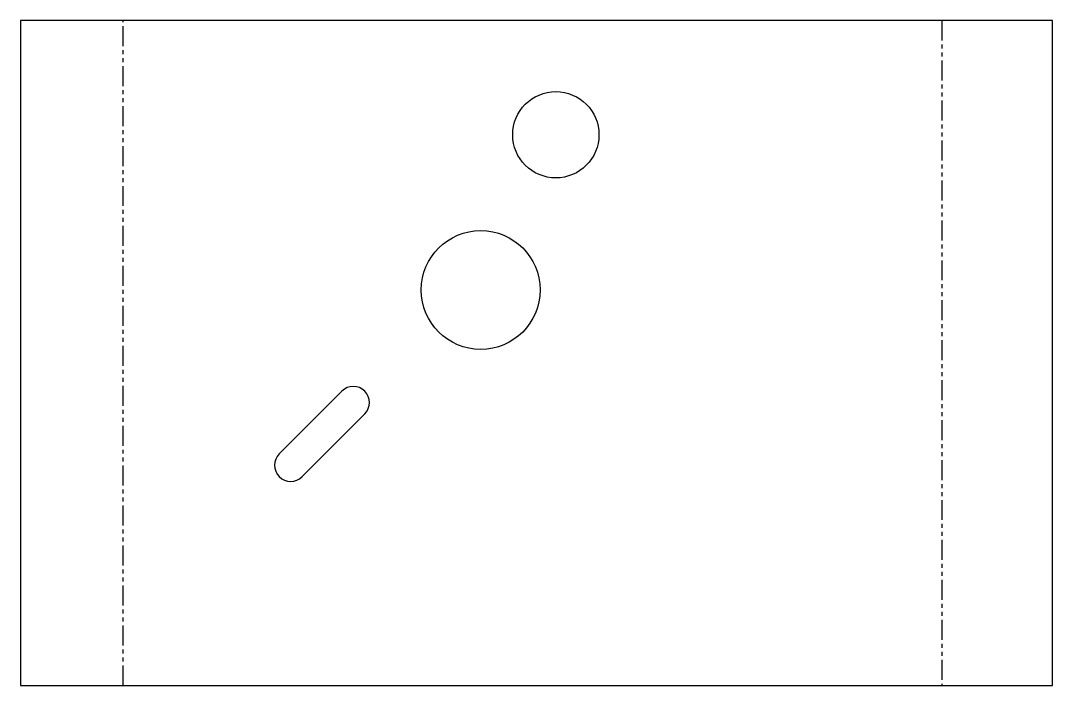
# Model space of a CAD drawing. Header units: millimetres. Extents: x -21 to 143, y 0 to 106.
import ezdxf

# ---------------------------------------------------------------- set-up
doc = ezdxf.new("R2010")
doc.units = ezdxf.units.MM
doc.linetypes.add('PHANTOM', pattern=[6.35, 3.175, -0.635, 0.635, -0.635, 0.635, -0.635])
doc.layers.add('BEND', color=7, linetype='Continuous')
doc.layers.add('CUT', color=7, linetype='Continuous')

msp = doc.modelspace()

# ---------------------------------------------------------------- linework, layer by layer
at = {"layer": 'BEND', "color": 4, "linetype": 'PHANTOM'}
for p, q in [((-4.52, 0), (-4.52, 105.66)), ((125.71, 105.66), (125.71, 0))]:
    msp.add_line(p, q, dxfattribs=at)
at = {"layer": 'CUT'}
for p, q in [((-20.81, 105.66), (-20.81, 0)), ((143.28, 105.66), (-20.81, 105.66)), ((143.28, 0), (143.28, 105.66)), ((20.32, 36.8), (30.29, 46.77)), ((33.91, 43.14), (23.95, 33.18)), ((-20.81, 0), (143.28, 0))]:
    msp.add_line(p, q, dxfattribs=at)
for centre, radius in [((64.31, 87.52), 6.86), ((52.36, 62.85), 9.45)]:
    msp.add_circle(centre, radius, dxfattribs=at)
for centre, start, end in [((32.1, 44.95), -45, 135), ((22.14, 34.99), 135, -45)]:
    msp.add_arc(centre, 2.56, start, end, dxfattribs=at)

doc.saveas('drawing.dxf')
